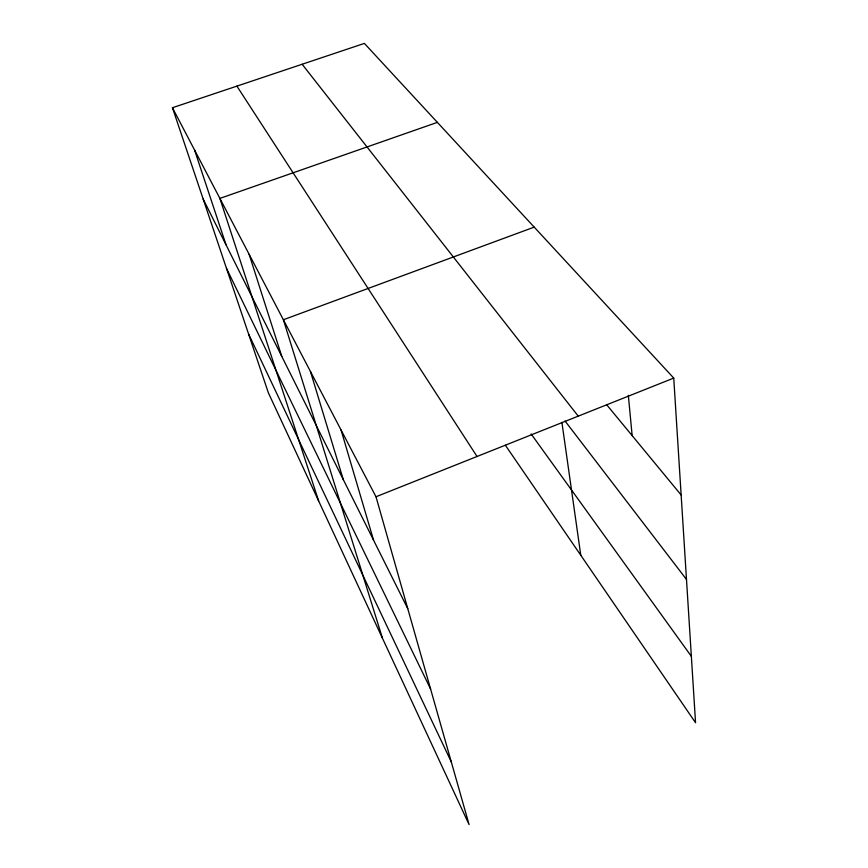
<?xml version="1.0" encoding="UTF-8"?>
<svg xmlns="http://www.w3.org/2000/svg" width="868" height="868" viewBox="0 0 868 868"><rect width="100%" height="100%" fill="white"/><g stroke="black" fill="none" stroke-linecap="round" stroke-linejoin="round"><path stroke-width="1.3" d="M673.742 378.079L364.376 43.4L172.439 107.73L375.996 496.756L673.742 378.079L695.561 722.74L505.36 445.219M534.2 227.123L283.38 319.749L382.473 638.251M437.363 122.366L219.886 198.403L318.643 500.955M606.526 404.564L681.141 494.999M302.14 64.254L578.24 416.152M565.035 421.002L686.49 579.455M531.129 433.957L691.351 656.338M236.899 86.127L477.042 456.481M203.166 199.054L407.776 608.685M226.483 268.331L430.615 689.083M248.573 333.985L451.295 761.941M172.439 107.73L268.353 392.781L469.089 824.6L375.996 496.756M194.562 150.012L226.038 244.83M249.159 254.346L281.796 356.477M310.44 371.471L343.283 479.57M341.059 429.996L373.576 540.211M561.9 422.325L580.779 555.26M628.334 395.309L632.154 435.627"/></g></svg>
